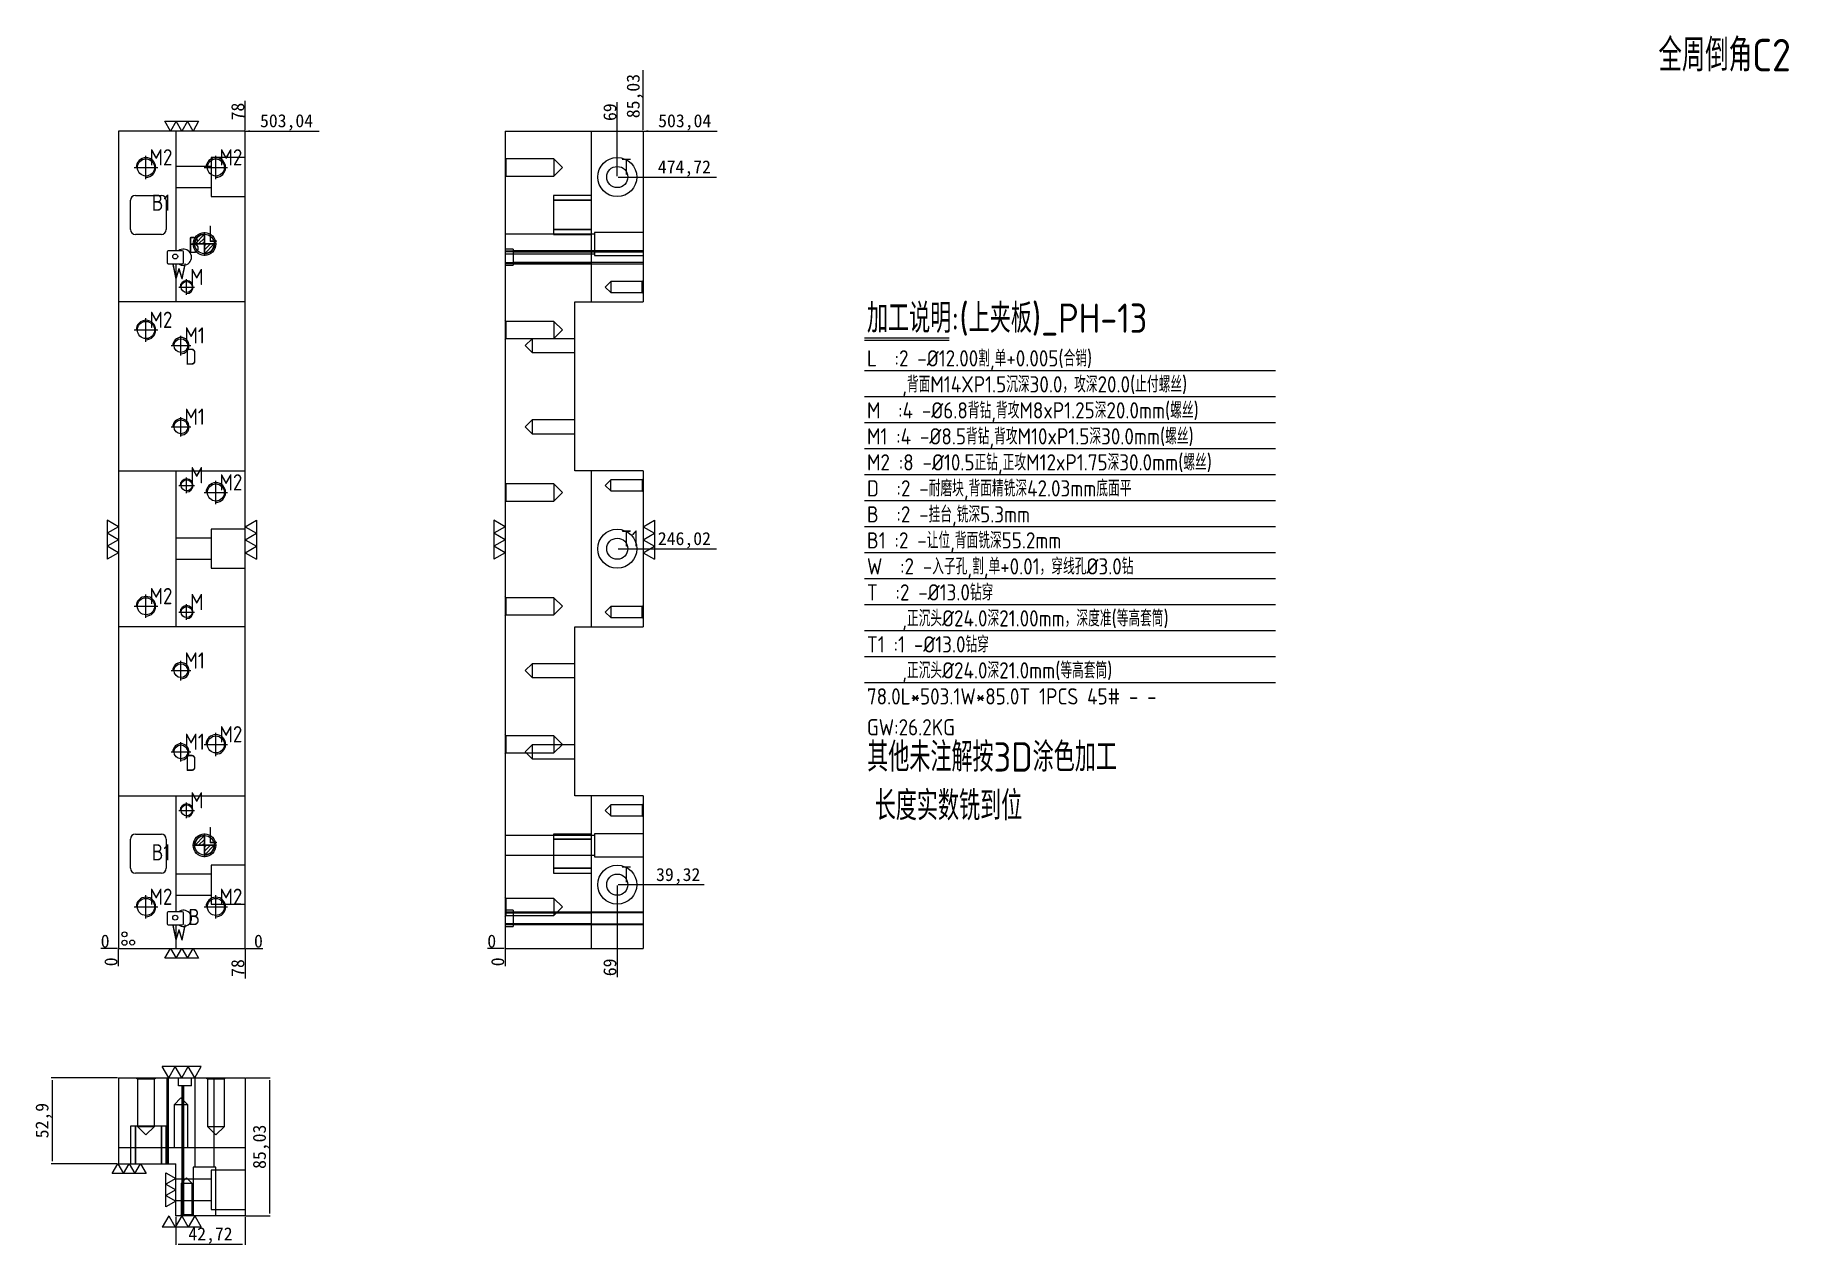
# Model space of a CAD drawing. Header units: millimetres. Extents: x 21245 to 22323, y 65626 to 66370.
import ezdxf

# ---------------------------------------------------------------- set-up
doc = ezdxf.new("R2010")
doc.units = ezdxf.units.MM
doc.linetypes.add('CENTER', pattern=[0])
doc.linetypes.add('DASHED', pattern=[0])
doc.layers.add('dim', color=4, linetype='Continuous')
doc.layers.add('dim_temp', color=161, linetype='Continuous', lineweight=9)
doc.layers.add('PH', color=7, linetype='Continuous', true_color=0xffffff)
doc.layers.add('U1', color=7, linetype='Continuous', true_color=0xffffff)
doc.styles.add('_PUG_ERP', font='txt')
doc.styles.add('gbenor', font='gbenor.shx', dxfattribs={"bigfont": 'gbcbig'})
doc.dimstyles.new('_PUG_ERP', dxfattribs={"dimtxt": 8, "dimasz": 1.5, "dimexe": 0.5, "dimexo": 0.5, "dimgap": 0.5, "dimtad": 1, "dimtxsty": '_PUG_ERP', "dimblk": 'CLOSEDBLANK', "dimcen": 0, "dimclrd": 4, "dimclre": 4, "dimclrt": 3, "dimazin": 3, "dimtfac": 1, "dimtmove": 0, "dimatfit": 3, "dimldrblk": 'CLOSEDBLANK', "dimlwd": 9, "dimlwe": 9})

# ---------------------------------------------------------------- blocks, each defined once
blk = doc.blocks.new('*D1268')
at = {"layer": 'Defpoints', "color": 0}
for p in [(21373.9, 65728.8), (21373.9, 65643.8), (21388.9, 65643.8)]:
    blk.add_point(p, dxfattribs=at)
at = {"layer": 'dim_temp', "color": 4, "lineweight": 9}
for p, q in [((21374.4, 65728.8), (21389.4, 65728.8)), ((21388.9, 65727.3), (21388.9, 65645.3)), ((21374.4, 65643.8), (21389.4, 65643.8))]:
    blk.add_line(p, q, dxfattribs=at)
at = {"layer": 'dim_temp', "color": 3, "lineweight": 18, "insert": (21383.7, 65686.3), "char_height": 8, "attachment_point": 5, "rotation": 90, "style": '_PUG_ERP'}
blk.add_mtext('85,03', dxfattribs=at)
blk = doc.blocks.new('_ClosedBlank')
blk = doc.blocks.new('*D1269')
at = {"layer": 'Defpoints', "color": 0}
for p in [(21602.8, 65847.6), (21623.8, 65847.6), (21533.8, 65808.3)]:
    blk.add_point(p, dxfattribs=at)
at = {"layer": 'dim_temp', "color": 4, "lineweight": 9}
for p, q in [((21603.3, 65847.6), (21617.8, 65847.6)), ((21617.8, 65847.6), (21620.8, 65847.6)), ((21620.8, 65847.6), (21656.3, 65847.6))]:
    blk.add_line(p, q, dxfattribs=at)
at = {"layer": 'dim_temp', "color": 3, "lineweight": 18, "insert": (21640.3, 65852.8), "char_height": 8, "attachment_point": 5, "style": '_PUG_ERP'}
blk.add_mtext('39,32', dxfattribs=at)
blk = doc.blocks.new('*D1270')
at = {"layer": 'Defpoints', "color": 0}
for p in [(21602.8, 66054.3), (21623.8, 66054.3), (21533.8, 65808.3)]:
    blk.add_point(p, dxfattribs=at)
at = {"layer": 'dim_temp', "color": 4, "lineweight": 9}
for p, q in [((21603.3, 66054.3), (21617.8, 66054.3)), ((21617.8, 66054.3), (21620.8, 66054.3)), ((21620.8, 66054.3), (21663.9, 66054.3))]:
    blk.add_line(p, q, dxfattribs=at)
at = {"layer": 'dim_temp', "color": 3, "lineweight": 18, "insert": (21644.1, 66059.5), "char_height": 8, "attachment_point": 5, "style": '_PUG_ERP'}
blk.add_mtext('246,02', dxfattribs=at)
blk = doc.blocks.new('*D1271')
at = {"layer": 'Defpoints', "color": 0}
for p in [(21602.8, 66283), (21623.8, 66283), (21533.8, 65808.3)]:
    blk.add_point(p, dxfattribs=at)
at = {"layer": 'dim_temp', "color": 4, "lineweight": 9}
for p, q in [((21603.3, 66283), (21617.8, 66283)), ((21617.8, 66283), (21620.8, 66283)), ((21620.8, 66283), (21663.9, 66283))]:
    blk.add_line(p, q, dxfattribs=at)
at = {"layer": 'dim_temp', "color": 3, "lineweight": 18, "insert": (21644.1, 66288.2), "char_height": 8, "attachment_point": 5, "style": '_PUG_ERP'}
blk.add_mtext('474,72', dxfattribs=at)
blk = doc.blocks.new('*D1272')
at = {"layer": 'Defpoints', "color": 0}
for p in [(21618.8, 66311.3), (21623.8, 66311.3), (21533.8, 65808.3)]:
    blk.add_point(p, dxfattribs=at)
at = {"layer": 'dim_temp', "color": 4, "lineweight": 9}
for p, q in [((21619.3, 66311.3), (21621.8, 66311.3)), ((21621.8, 66311.3), (21620.8, 66311.3)), ((21620.8, 66311.3), (21664.3, 66311.3))]:
    blk.add_line(p, q, dxfattribs=at)
at = {"layer": 'dim_temp', "color": 3, "lineweight": 18, "insert": (21644.3, 66316.6), "char_height": 8, "attachment_point": 5, "style": '_PUG_ERP'}
blk.add_mtext('503,04', dxfattribs=at)
blk = doc.blocks.new('*D1273')
at = {"layer": 'Defpoints', "color": 0}
for p in [(21528.8, 65808.3), (21533.8, 65808.3), (21533.8, 65808.3)]:
    blk.add_point(p, dxfattribs=at)
at = {"layer": 'dim_temp', "color": 4, "lineweight": 9}
blk.add_line((21533.3, 65808.3), (21523, 65808.3), dxfattribs=at)
at = {"layer": 'dim_temp', "color": 3, "lineweight": 18, "insert": (21525.6, 65812.8), "char_height": 8, "attachment_point": 5, "style": '_PUG_ERP'}
blk.add_mtext('0', dxfattribs=at)
blk = doc.blocks.new('*D1274')
at = {"layer": 'Defpoints', "color": 0}
for p in [(21602.8, 65847.6), (21533.8, 65808.3), (21602.8, 65803.3)]:
    blk.add_point(p, dxfattribs=at)
at = {"layer": 'dim_temp', "color": 4, "lineweight": 9}
blk.add_line((21602.8, 65847.1), (21602.8, 65790.6), dxfattribs=at)
at = {"layer": 'dim_temp', "color": 3, "lineweight": 18, "insert": (21598.3, 65796.7), "char_height": 8, "attachment_point": 5, "rotation": 90, "style": '_PUG_ERP'}
blk.add_mtext('69', dxfattribs=at)
blk = doc.blocks.new('*D1275')
at = {"layer": 'Defpoints', "color": 0}
for p in [(21533.8, 65808.3), (21533.8, 65808.3), (21533.8, 65803.3)]:
    blk.add_point(p, dxfattribs=at)
at = {"layer": 'dim_temp', "color": 4, "lineweight": 9}
blk.add_line((21533.8, 65807.8), (21533.8, 65797.4), dxfattribs=at)
at = {"layer": 'dim_temp', "color": 3, "lineweight": 18, "insert": (21529.3, 65800.1), "char_height": 8, "attachment_point": 5, "rotation": 90, "style": '_PUG_ERP'}
blk.add_mtext('0', dxfattribs=at)
blk = doc.blocks.new('*D1276')
at = {"layer": 'Defpoints', "color": 0}
for p in [(21618.8, 66316.3), (21618.8, 66311.3), (21533.8, 65808.3)]:
    blk.add_point(p, dxfattribs=at)
at = {"layer": 'dim_temp', "color": 4, "lineweight": 9}
blk.add_line((21618.8, 66311.8), (21618.8, 66348.8), dxfattribs=at)
at = {"layer": 'dim_temp', "color": 3, "lineweight": 18, "insert": (21613.6, 66332.8), "char_height": 8, "attachment_point": 5, "rotation": 90, "style": '_PUG_ERP'}
blk.add_mtext('85,03', dxfattribs=at)
blk = doc.blocks.new('*D1277')
at = {"layer": 'Defpoints', "color": 0}
for p in [(21602.8, 66316.3), (21602.8, 66283), (21533.8, 65808.3)]:
    blk.add_point(p, dxfattribs=at)
at = {"layer": 'dim_temp', "color": 4, "lineweight": 9}
blk.add_line((21602.8, 66283.5), (21602.8, 66329), dxfattribs=at)
at = {"layer": 'dim_temp', "color": 3, "lineweight": 18, "insert": (21598.3, 66322.9), "char_height": 8, "attachment_point": 5, "rotation": 90, "style": '_PUG_ERP'}
blk.add_mtext('69', dxfattribs=at)
blk = doc.blocks.new('pg_hx_L0')
at = {"color": 230}
for p, q in [((-0.6, 0), (0.6, 0)), ((-0.5, -0.003), (0, 0.497)), ((-0.3, 0), (0, 0.3)), ((-0.1, 0), (0, 0.1)), ((0, 0.6), (0, -0.6)), ((0.5, 0.003), (0, -0.497)), ((0.1, 0), (0, -0.1)), ((0.3, 0), (0, -0.3))]:
    blk.add_line(p, q, dxfattribs=at)
for start, end in [(90, 180), (270, 0)]:
    blk.add_arc((0, 0), 0.5, start, end, dxfattribs=at)
blk = doc.blocks.new('pg_hx_LLL0')
blk.add_blockref('pg_hx_L0', (0, 0))
blk = doc.blocks.new('*D1278')
at = {"layer": 'Defpoints', "color": 0}
for p in [(21295.9, 65808.3), (21373.9, 65808.3), (21378.9, 65808.3)]:
    blk.add_point(p, dxfattribs=at)
at = {"layer": 'dim_temp', "color": 4, "lineweight": 9}
blk.add_line((21374.4, 65808.3), (21384.8, 65808.3), dxfattribs=at)
at = {"layer": 'dim_temp', "color": 3, "lineweight": 18, "insert": (21382.1, 65812.8), "char_height": 8, "attachment_point": 5, "style": '_PUG_ERP'}
blk.add_mtext('0', dxfattribs=at)
blk = doc.blocks.new('*D1279')
at = {"layer": 'Defpoints', "color": 0}
for p in [(21373.9, 66311.3), (21378.9, 66311.3), (21295.9, 65808.3)]:
    blk.add_point(p, dxfattribs=at)
at = {"layer": 'dim_temp', "color": 4, "lineweight": 9}
for p, q in [((21374.4, 66311.3), (21376.9, 66311.3)), ((21376.9, 66311.3), (21375.9, 66311.3)), ((21375.9, 66311.3), (21419.4, 66311.3))]:
    blk.add_line(p, q, dxfattribs=at)
at = {"layer": 'dim_temp', "color": 3, "lineweight": 18, "insert": (21399.4, 66316.6), "char_height": 8, "attachment_point": 5, "style": '_PUG_ERP'}
blk.add_mtext('503,04', dxfattribs=at)
blk = doc.blocks.new('*D1280')
at = {"layer": 'Defpoints', "color": 0}
for p in [(21290.9, 65808.3), (21295.9, 65808.3), (21295.9, 65808.3)]:
    blk.add_point(p, dxfattribs=at)
at = {"layer": 'dim_temp', "color": 4, "lineweight": 9}
blk.add_line((21295.4, 65808.3), (21285.1, 65808.3), dxfattribs=at)
at = {"layer": 'dim_temp', "color": 3, "lineweight": 18, "insert": (21287.8, 65812.8), "char_height": 8, "attachment_point": 5, "style": '_PUG_ERP'}
blk.add_mtext('0', dxfattribs=at)
blk = doc.blocks.new('*D1281')
at = {"layer": 'Defpoints', "color": 0}
for p in [(21295.9, 65808.3), (21373.9, 65808.3), (21373.9, 65803.3)]:
    blk.add_point(p, dxfattribs=at)
at = {"layer": 'dim_temp', "color": 4, "lineweight": 9}
blk.add_line((21373.9, 65807.8), (21373.9, 65789.8), dxfattribs=at)
at = {"layer": 'dim_temp', "color": 3, "lineweight": 18, "insert": (21369.4, 65796.3), "char_height": 8, "attachment_point": 5, "rotation": 90, "style": '_PUG_ERP'}
blk.add_mtext('78', dxfattribs=at)
blk = doc.blocks.new('*D1282')
at = {"layer": 'Defpoints', "color": 0}
for p in [(21295.9, 65808.3), (21295.9, 65808.3), (21295.9, 65803.3)]:
    blk.add_point(p, dxfattribs=at)
at = {"layer": 'dim_temp', "color": 4, "lineweight": 9}
blk.add_line((21295.9, 65807.8), (21295.9, 65797.4), dxfattribs=at)
at = {"layer": 'dim_temp', "color": 3, "lineweight": 18, "insert": (21291.4, 65800.1), "char_height": 8, "attachment_point": 5, "rotation": 90, "style": '_PUG_ERP'}
blk.add_mtext('0', dxfattribs=at)
blk = doc.blocks.new('*D1283')
at = {"layer": 'Defpoints', "color": 0}
for p in [(21373.9, 66316.3), (21373.9, 66311.3), (21295.9, 65808.3)]:
    blk.add_point(p, dxfattribs=at)
at = {"layer": 'dim_temp', "color": 4, "lineweight": 9}
blk.add_line((21373.9, 66311.8), (21373.9, 66329.8), dxfattribs=at)
at = {"layer": 'dim_temp', "color": 3, "lineweight": 18, "insert": (21369.4, 66323.3), "char_height": 8, "attachment_point": 5, "rotation": 90, "style": '_PUG_ERP'}
blk.add_mtext('78', dxfattribs=at)
blk = doc.blocks.new('*D1284')
at = {"layer": 'Defpoints', "color": 0}
for p in [(21295.9, 65728.8), (21255.2, 65675.9), (21295.9, 65675.9)]:
    blk.add_point(p, dxfattribs=at)
at = {"layer": 'dim_temp', "color": 4, "lineweight": 9}
for p, q in [((21295.4, 65728.8), (21254.7, 65728.8)), ((21255.2, 65727.3), (21255.2, 65677.4)), ((21295.4, 65675.9), (21254.7, 65675.9))]:
    blk.add_line(p, q, dxfattribs=at)
at = {"layer": 'dim_temp', "color": 3, "lineweight": 18, "insert": (21250, 65702.4), "char_height": 8, "attachment_point": 5, "rotation": 90, "style": '_PUG_ERP'}
blk.add_mtext('52,9', dxfattribs=at)
blk = doc.blocks.new('*D1285')
at = {"layer": 'Defpoints', "color": 0}
for p in [(21331.2, 65643.8), (21373.9, 65643.8), (21373.9, 65626.4)]:
    blk.add_point(p, dxfattribs=at)
at = {"layer": 'dim_temp', "color": 4, "lineweight": 9}
for p, q in [((21331.2, 65643.3), (21331.2, 65625.9)), ((21373.9, 65643.3), (21373.9, 65625.9)), ((21332.7, 65626.4), (21372.4, 65626.4))]:
    blk.add_line(p, q, dxfattribs=at)
at = {"layer": 'dim_temp', "color": 3, "lineweight": 18, "insert": (21352.6, 65631.7), "char_height": 8, "attachment_point": 5, "style": '_PUG_ERP'}
blk.add_mtext('42,72', dxfattribs=at)

msp = doc.modelspace()

# ---------------------------------------------------------------- linework, layer by layer
at = {"layer": 'dim', "color": 8, "linetype": 'Continuous', "lineweight": 18}
for p, q in [((21754.887, 66184.04), (21807.051, 66184.04)), ((21754.887, 66182.54), (21807.051, 66182.54)), ((21754.887, 66164.04), (22007.607, 66164.04)), ((21754.887, 66148.04), (22007.607, 66148.04)), ((21754.887, 66132.04), (22007.607, 66132.04)), ((21754.887, 66116.04), (22007.607, 66116.04)), ((21754.887, 66100.04), (22007.607, 66100.04)), ((21754.887, 66084.04), (22007.607, 66084.04)), ((21754.887, 66068.04), (22007.607, 66068.04)), ((21754.887, 66052.04), (22007.607, 66052.04)), ((21754.887, 66036.04), (22007.607, 66036.04)), ((21754.887, 66020.04), (22007.607, 66020.04)), ((21754.887, 66004.04), (22007.607, 66004.04)), ((21754.887, 65988.04), (22007.607, 65988.04)), ((21754.887, 65972.04), (22007.607, 65972.04))]:
    msp.add_line(p, q, dxfattribs=at)
at = {"layer": 'dim', "color": 20, "linetype": 'Continuous', "lineweight": 18}
for p, q in [((21295.932, 66067.781), (21289.004, 66071.781)), ((21289.004, 66071.781), (21289.004, 66047.781)), ((21295.932, 66067.781), (21289.004, 66063.781)), ((21295.932, 66059.781), (21289.004, 66063.781)), ((21373.932, 66067.781), (21380.86, 66071.781)), ((21373.932, 66067.781), (21380.86, 66063.781)), ((21373.932, 66059.781), (21380.86, 66063.781)), ((21380.86, 66071.781), (21380.86, 66047.781)), ((21533.799, 66067.781), (21526.871, 66071.781)), ((21526.871, 66071.781), (21526.871, 66047.781)), ((21533.799, 66067.781), (21526.871, 66063.781)), ((21533.799, 66059.781), (21526.871, 66063.781)), ((21618.829, 66067.781), (21625.757, 66071.781)), ((21618.829, 66067.781), (21625.757, 66063.781)), ((21618.829, 66059.781), (21625.757, 66063.781)), ((21625.757, 66071.781), (21625.757, 66047.781)), ((21295.932, 66059.781), (21289.004, 66055.781)), ((21295.932, 66051.781), (21289.004, 66055.781)), ((21373.932, 66059.781), (21380.86, 66055.781)), ((21373.932, 66051.781), (21380.86, 66055.781)), ((21533.799, 66059.781), (21526.871, 66055.781)), ((21533.799, 66051.781), (21526.871, 66055.781)), ((21618.829, 66059.781), (21625.757, 66055.781)), ((21618.829, 66051.781), (21625.757, 66055.781)), ((21295.932, 66051.781), (21289.004, 66047.781)), ((21373.932, 66051.781), (21380.86, 66047.781)), ((21533.799, 66051.781), (21526.871, 66047.781)), ((21618.829, 66051.781), (21625.757, 66047.781)), ((21326.932, 65728.815), (21322.932, 65735.743)), ((21346.932, 65735.743), (21322.932, 65735.743)), ((21326.932, 65728.815), (21330.932, 65735.743)), ((21334.932, 65728.815), (21330.932, 65735.743)), ((21334.932, 65728.815), (21338.932, 65735.743)), ((21342.932, 65728.815), (21338.932, 65735.743)), ((21342.932, 65728.815), (21346.932, 65735.743)), ((21326.932, 65643.785), (21322.932, 65636.857)), ((21326.932, 65643.785), (21330.932, 65636.857)), ((21334.932, 65643.785), (21330.932, 65636.857)), ((21334.932, 65643.785), (21338.932, 65636.857)), ((21342.932, 65643.785), (21338.932, 65636.857)), ((21342.932, 65643.785), (21346.932, 65636.857)), ((21346.932, 65636.857), (21322.932, 65636.857))]:
    msp.add_line(p, q, dxfattribs=at)
at = {"layer": 'dim', "lineweight": 18}
for points in [[(21345.325, 66317.3), (21341.861, 66311.3), (21338.396, 66317.3), (21334.932, 66311.3), (21331.468, 66317.3), (21328.004, 66311.3), (21324.54, 66317.3), (21345.325, 66317.3)], [(21324.54, 65802.261), (21328.004, 65808.261), (21331.468, 65802.261), (21334.932, 65808.261), (21338.396, 65802.261), (21341.861, 65808.261), (21345.325, 65802.261), (21324.54, 65802.261)], [(21292.208, 65669.915), (21295.672, 65675.915), (21299.137, 65669.915), (21302.601, 65675.915), (21306.065, 65669.915), (21309.529, 65675.915), (21312.993, 65669.915), (21292.208, 65669.915)], [(21325.212, 65670.242), (21331.212, 65666.778), (21325.212, 65663.314), (21331.212, 65659.85), (21325.212, 65656.386), (21331.212, 65652.921), (21325.212, 65649.457), (21325.212, 65670.242)]]:
    msp.add_lwpolyline(points, close=True, dxfattribs=at)
for centre in [(21299.701, 65817.026), (21299.701, 65811.856), (21304.443, 65811.964)]:
    msp.add_circle(centre, 1.523, dxfattribs=at)
at = {"layer": 'PH', "color": 135, "linetype": 'DASHED', "lineweight": 13, "ltscale": 0.491932}
for p, q in [((21331.212, 66311.3), (21331.212, 66237.681)), ((21586.699, 66311.3), (21586.699, 66237.681)), ((21586.699, 66271.681), (21563.599, 66271.681)), ((21588.829, 66247.8), (21533.799, 66247.8)), ((21563.599, 66247.681), (21586.699, 66247.681)), ((21618.829, 66248.8), (21588.829, 66248.8)), ((21588.829, 66248.8), (21588.829, 66241.8)), ((21538.799, 66238.681), (21533.799, 66238.681)), ((21586.699, 66237.681), (21586.699, 66236.981)), ((21586.699, 66236.981), (21586.699, 66230.381)), ((21588.829, 66241.8), (21588.829, 66234.8)), ((21331.212, 66229.681), (21331.212, 66206.281)), ((21533.799, 66235.8), (21588.829, 66235.8)), ((21538.799, 66229.681), (21533.799, 66229.681)), ((21533.799, 66228.681), (21538.799, 66228.681)), ((21538.799, 66229.681), (21618.829, 66229.681)), ((21586.699, 66230.381), (21586.699, 66229.681)), ((21586.699, 66229.681), (21586.699, 66206.281)), ((21588.829, 66234.8), (21618.829, 66234.8)), ((21331.212, 66102.281), (21331.212, 66006.281)), ((21586.699, 66102.281), (21586.699, 66006.281)), ((21331.212, 65902.281), (21331.212, 65830.881)), ((21586.699, 65902.281), (21586.699, 65830.881)), ((21588.829, 65877.8), (21533.799, 65877.8)), ((21586.699, 65878.681), (21563.599, 65878.681)), ((21618.829, 65878.8), (21588.829, 65878.8)), ((21588.829, 65878.8), (21588.829, 65871.8)), ((21588.829, 65871.8), (21588.829, 65864.8)), ((21533.799, 65865.8), (21588.829, 65865.8)), ((21588.829, 65864.8), (21618.829, 65864.8)), ((21563.599, 65854.681), (21586.699, 65854.681)), ((21538.799, 65831.881), (21533.799, 65831.881)), ((21586.699, 65830.881), (21586.699, 65830.181)), ((21586.699, 65830.181), (21586.699, 65823.581)), ((21331.212, 65822.881), (21331.212, 65808.261)), ((21538.799, 65822.881), (21533.799, 65822.881)), ((21533.799, 65821.881), (21538.799, 65821.881)), ((21618.829, 65822.881), (21538.799, 65822.881)), ((21586.699, 65823.581), (21586.699, 65822.881)), ((21586.699, 65822.881), (21586.699, 65808.261)), ((21325.932, 65675.915), (21325.932, 65728.815)), ((21332.932, 65723.815), (21332.932, 65728.815)), ((21335.932, 65723.815), (21335.932, 65643.785)), ((21340.932, 65723.815), (21340.932, 65728.815)), ((21342.932, 65728.815), (21342.932, 65673.785)), ((21354.932, 65673.785), (21354.932, 65728.815)), ((21303.421, 65699.015), (21303.421, 65675.915)), ((21325.421, 65675.915), (21325.421, 65699.015)), ((21341.932, 65673.785), (21341.932, 65643.785)), ((21355.932, 65673.785), (21341.932, 65673.785)), ((21355.932, 65643.785), (21355.932, 65673.785))]:
    msp.add_line(p, q, dxfattribs=at)
at = {"layer": 'PH', "color": 135, "linetype": 'Continuous', "lineweight": 18}
for p, q in [((21533.799, 66311.3), (21533.799, 65808.261)), ((21533.799, 66311.3), (21618.829, 66311.3)), ((21618.829, 66311.3), (21618.829, 66206.281)), ((21576.799, 66206.281), (21618.829, 66206.281)), ((21618.829, 66102.281), (21576.799, 66102.281)), ((21618.829, 66102.281), (21618.829, 66006.281)), ((21576.799, 66006.281), (21618.829, 66006.281)), ((21618.829, 65902.281), (21576.799, 65902.281)), ((21618.829, 65902.281), (21618.829, 65808.261)), ((21533.799, 65808.261), (21618.829, 65808.261)), ((21295.932, 65728.815), (21295.932, 65675.915)), ((21295.932, 65728.815), (21373.932, 65728.815)), ((21373.932, 65728.815), (21373.932, 65643.785)), ((21295.932, 65675.915), (21331.212, 65675.915)), ((21331.212, 65643.785), (21331.212, 65675.915)), ((21373.932, 65643.785), (21331.212, 65643.785))]:
    msp.add_line(p, q, dxfattribs=at)
at = {"layer": 'PH', "color": 1, "linetype": 'CENTER', "lineweight": 18, "ltscale": 0.491932}
for p, q in [((21312.932, 66281.681), (21312.932, 66296.081)), ((21355.932, 66281.681), (21355.932, 66296.081)), ((21305.732, 66288.881), (21320.132, 66288.881)), ((21348.732, 66288.881), (21363.132, 66288.881)), ((21333.132, 66215.281), (21342.732, 66215.281)), ((21337.932, 66210.481), (21337.932, 66220.081)), ((21312.932, 66181.681), (21312.932, 66196.081)), ((21305.732, 66188.881), (21320.132, 66188.881)), ((21334.432, 66173.281), (21334.432, 66185.281)), ((21328.432, 66179.281), (21340.432, 66179.281)), ((21328.432, 66129.281), (21340.432, 66129.281)), ((21334.432, 66123.281), (21334.432, 66135.281)), ((21337.932, 66088.481), (21337.932, 66098.081)), ((21355.932, 66081.681), (21355.932, 66096.081)), ((21333.132, 66093.281), (21342.732, 66093.281)), ((21348.732, 66088.881), (21363.132, 66088.881)), ((21312.932, 66011.681), (21312.932, 66026.081)), ((21305.732, 66018.881), (21320.132, 66018.881)), ((21333.132, 66015.281), (21342.732, 66015.281)), ((21337.932, 66010.481), (21337.932, 66020.081)), ((21328.432, 65979.281), (21340.432, 65979.281)), ((21334.432, 65973.281), (21334.432, 65985.281)), ((21334.432, 65923.281), (21334.432, 65935.281)), ((21355.932, 65926.681), (21355.932, 65941.081)), ((21328.432, 65929.281), (21340.432, 65929.281)), ((21348.732, 65933.881), (21363.132, 65933.881)), ((21333.132, 65893.281), (21342.732, 65893.281)), ((21337.932, 65888.481), (21337.932, 65898.081)), ((21312.932, 65826.681), (21312.932, 65841.081)), ((21355.932, 65826.681), (21355.932, 65841.081)), ((21305.732, 65833.881), (21320.132, 65833.881)), ((21348.732, 65833.881), (21363.132, 65833.881))]:
    msp.add_line(p, q, dxfattribs=at)
at = {"layer": 'PH', "color": 31, "linetype": 'DASHED', "lineweight": 13, "ltscale": 0.491932}
for p, q in [((21373.932, 66294.982), (21352.932, 66294.982)), ((21352.932, 66294.982), (21352.932, 66270.979)), ((21352.932, 66289.482), (21331.212, 66289.482)), ((21303.421, 66250.681), (21303.421, 66268.681)), ((21306.421, 66271.681), (21322.421, 66271.681)), ((21325.421, 66268.681), (21325.421, 66250.681)), ((21331.212, 66276.48), (21352.932, 66276.48)), ((21352.932, 66270.979), (21373.932, 66270.979)), ((21563.599, 66271.681), (21563.599, 66268.681)), ((21563.599, 66268.681), (21563.599, 66250.681)), ((21322.421, 66247.681), (21306.421, 66247.681)), ((21563.599, 66250.681), (21563.599, 66247.681)), ((21538.799, 66238.681), (21538.799, 66228.681)), ((21373.932, 66066.282), (21352.932, 66066.282)), ((21352.932, 66066.282), (21352.932, 66042.279)), ((21352.932, 66060.782), (21331.212, 66060.782)), ((21331.212, 66047.78), (21352.932, 66047.78)), ((21352.932, 66042.279), (21373.932, 66042.279)), ((21303.421, 65857.681), (21303.421, 65875.681)), ((21306.421, 65878.681), (21322.421, 65878.681)), ((21325.421, 65875.681), (21325.421, 65857.681)), ((21563.599, 65878.681), (21563.599, 65875.681)), ((21563.599, 65875.681), (21563.599, 65857.681)), ((21373.932, 65859.582), (21352.932, 65859.582)), ((21352.932, 65859.582), (21352.932, 65835.579)), ((21322.421, 65854.681), (21306.421, 65854.681)), ((21352.932, 65854.082), (21331.212, 65854.082)), ((21563.599, 65857.681), (21563.599, 65854.681)), ((21331.212, 65841.08), (21352.932, 65841.08)), ((21352.932, 65835.579), (21373.932, 65835.579)), ((21538.799, 65831.881), (21538.799, 65821.881)), ((21340.932, 65723.815), (21332.932, 65723.815)), ((21306.421, 65699.015), (21303.421, 65699.015)), ((21322.421, 65699.015), (21306.421, 65699.015)), ((21325.421, 65699.015), (21322.421, 65699.015)), ((21352.932, 65666.316), (21331.212, 65666.316)), ((21373.932, 65671.816), (21352.932, 65671.816)), ((21352.932, 65671.816), (21352.932, 65647.813)), ((21331.212, 65653.314), (21352.932, 65653.314)), ((21352.932, 65647.813), (21373.932, 65647.813))]:
    msp.add_line(p, q, dxfattribs=at)
at = {"layer": 'PH', "color": 5, "linetype": 'DASHED', "lineweight": 13, "ltscale": 0.491932}
for p, q in [((21534.546, 66294.134), (21533.799, 66294.881)), ((21563.799, 66294.134), (21534.546, 66294.134)), ((21534.546, 66283.628), (21534.546, 66294.134)), ((21569.052, 66288.881), (21563.799, 66294.134)), ((21563.799, 66294.134), (21563.799, 66283.628)), ((21533.799, 66282.881), (21534.546, 66283.628)), ((21534.546, 66283.628), (21563.799, 66283.628)), ((21563.799, 66283.628), (21569.052, 66288.881)), ((21598.829, 66218.684), (21595.426, 66215.281)), ((21595.426, 66215.281), (21598.829, 66211.878)), ((21618.232, 66218.684), (21598.829, 66218.684)), ((21598.829, 66218.684), (21598.829, 66215.281)), ((21598.829, 66215.281), (21598.829, 66211.878)), ((21618.829, 66219.281), (21618.232, 66218.684)), ((21618.232, 66215.281), (21618.232, 66218.684)), ((21618.232, 66211.878), (21618.232, 66215.281)), ((21598.829, 66211.878), (21618.232, 66211.878)), ((21618.232, 66211.878), (21618.829, 66211.281)), ((21534.546, 66194.134), (21533.799, 66194.881)), ((21563.799, 66194.134), (21534.546, 66194.134)), ((21534.546, 66183.628), (21534.546, 66194.134)), ((21569.052, 66188.881), (21563.799, 66194.134)), ((21563.799, 66194.134), (21563.799, 66183.628)), ((21533.799, 66182.881), (21534.546, 66183.628)), ((21534.546, 66183.628), (21563.799, 66183.628)), ((21550.472, 66183.534), (21546.219, 66179.281)), ((21576.799, 66183.534), (21550.472, 66183.534)), ((21550.472, 66183.534), (21550.472, 66179.281)), ((21563.799, 66183.628), (21569.052, 66188.881)), ((21546.219, 66179.281), (21550.472, 66175.028)), ((21550.472, 66179.281), (21550.472, 66175.028)), ((21550.472, 66175.028), (21576.799, 66175.028)), ((21550.472, 66133.534), (21546.219, 66129.281)), ((21546.219, 66129.281), (21550.472, 66125.028)), ((21576.799, 66133.534), (21550.472, 66133.534)), ((21550.472, 66133.534), (21550.472, 66129.281)), ((21550.472, 66129.281), (21550.472, 66125.028)), ((21550.472, 66125.028), (21576.799, 66125.028)), ((21598.829, 66096.684), (21595.426, 66093.281)), ((21618.232, 66096.684), (21598.829, 66096.684)), ((21598.829, 66093.281), (21598.829, 66096.684)), ((21618.829, 66097.281), (21618.232, 66096.684)), ((21618.232, 66096.684), (21618.232, 66093.281)), ((21534.546, 66094.134), (21533.799, 66094.881)), ((21563.799, 66094.134), (21534.546, 66094.134)), ((21534.546, 66083.628), (21534.546, 66094.134)), ((21569.052, 66088.881), (21563.799, 66094.134)), ((21563.799, 66094.134), (21563.799, 66083.628)), ((21563.799, 66083.628), (21569.052, 66088.881)), ((21595.426, 66093.281), (21598.829, 66089.878)), ((21598.829, 66089.878), (21598.829, 66093.281)), ((21598.829, 66089.878), (21618.232, 66089.878)), ((21618.232, 66093.281), (21618.232, 66089.878)), ((21618.232, 66089.878), (21618.829, 66089.281)), ((21533.799, 66082.881), (21534.546, 66083.628)), ((21534.546, 66083.628), (21563.799, 66083.628)), ((21534.546, 66024.134), (21533.799, 66024.881)), ((21563.799, 66024.134), (21534.546, 66024.134)), ((21534.546, 66013.628), (21534.546, 66024.134)), ((21569.052, 66018.881), (21563.799, 66024.134)), ((21563.799, 66024.134), (21563.799, 66013.628)), ((21533.799, 66012.881), (21534.546, 66013.628)), ((21534.546, 66013.628), (21563.799, 66013.628)), ((21563.799, 66013.628), (21569.052, 66018.881)), ((21598.829, 66018.684), (21595.426, 66015.281)), ((21595.426, 66015.281), (21598.829, 66011.878)), ((21618.232, 66018.684), (21598.829, 66018.684)), ((21598.829, 66018.684), (21598.829, 66015.281)), ((21598.829, 66015.281), (21598.829, 66011.878)), ((21598.829, 66011.878), (21618.232, 66011.878)), ((21618.829, 66019.281), (21618.232, 66018.684)), ((21618.232, 66015.281), (21618.232, 66018.684)), ((21618.232, 66011.878), (21618.232, 66015.281)), ((21618.232, 66011.878), (21618.829, 66011.281)), ((21550.472, 65983.534), (21546.219, 65979.281)), ((21546.219, 65979.281), (21550.472, 65975.028)), ((21576.799, 65983.534), (21550.472, 65983.534)), ((21550.472, 65983.534), (21550.472, 65979.281)), ((21550.472, 65979.281), (21550.472, 65975.028)), ((21550.472, 65975.028), (21576.799, 65975.028)), ((21534.546, 65939.134), (21533.799, 65939.881)), ((21563.799, 65939.134), (21534.546, 65939.134)), ((21534.546, 65928.628), (21534.546, 65939.134)), ((21569.052, 65933.881), (21563.799, 65939.134)), ((21563.799, 65939.134), (21563.799, 65928.628)), ((21533.799, 65927.881), (21534.546, 65928.628)), ((21534.546, 65928.628), (21563.799, 65928.628)), ((21550.472, 65933.534), (21546.219, 65929.281)), ((21546.219, 65929.281), (21550.472, 65925.028)), ((21576.799, 65933.534), (21550.472, 65933.534)), ((21550.472, 65933.534), (21550.472, 65929.281)), ((21550.472, 65929.281), (21550.472, 65925.028)), ((21550.472, 65925.028), (21576.799, 65925.028)), ((21563.799, 65928.628), (21569.052, 65933.881)), ((21598.829, 65896.684), (21595.426, 65893.281)), ((21595.426, 65893.281), (21598.829, 65889.878)), ((21618.232, 65896.684), (21598.829, 65896.684)), ((21598.829, 65893.281), (21598.829, 65896.684)), ((21598.829, 65889.878), (21598.829, 65893.281)), ((21618.829, 65897.281), (21618.232, 65896.684)), ((21618.232, 65896.684), (21618.232, 65893.281)), ((21618.232, 65893.281), (21618.232, 65889.878)), ((21598.829, 65889.878), (21618.232, 65889.878)), ((21618.232, 65889.878), (21618.829, 65889.281)), ((21534.546, 65839.134), (21533.799, 65839.881)), ((21563.799, 65839.134), (21534.546, 65839.134)), ((21534.546, 65828.628), (21534.546, 65839.134)), ((21569.052, 65833.881), (21563.799, 65839.134)), ((21563.799, 65839.134), (21563.799, 65828.628)), ((21533.799, 65827.881), (21534.546, 65828.628)), ((21534.546, 65828.628), (21563.799, 65828.628)), ((21563.799, 65828.628), (21569.052, 65833.881)), ((21306.932, 65728.815), (21307.679, 65728.068)), ((21307.679, 65728.068), (21307.679, 65698.815)), ((21307.679, 65728.068), (21318.185, 65728.068)), ((21318.185, 65728.068), (21318.932, 65728.815)), ((21318.185, 65698.815), (21318.185, 65728.068)), ((21349.932, 65728.815), (21350.679, 65728.068)), ((21350.679, 65728.068), (21350.679, 65698.815)), ((21350.679, 65728.068), (21361.185, 65728.068)), ((21361.185, 65728.068), (21361.932, 65728.815)), ((21361.185, 65698.815), (21361.185, 65728.068)), ((21334.432, 65716.395), (21330.179, 65712.142)), ((21330.179, 65712.142), (21330.179, 65685.815)), ((21338.685, 65712.142), (21330.179, 65712.142)), ((21338.685, 65712.142), (21334.432, 65716.395)), ((21338.685, 65685.815), (21338.685, 65712.142)), ((21307.679, 65698.815), (21312.932, 65693.562)), ((21307.679, 65698.815), (21318.185, 65698.815)), ((21312.932, 65693.562), (21318.185, 65698.815)), ((21350.679, 65698.815), (21355.932, 65693.562)), ((21350.679, 65698.815), (21361.185, 65698.815)), ((21355.932, 65693.562), (21361.185, 65698.815)), ((21337.932, 65667.188), (21334.529, 65663.785)), ((21341.335, 65663.785), (21337.932, 65667.188)), ((21334.529, 65663.785), (21334.529, 65644.382)), ((21341.335, 65663.785), (21334.529, 65663.785)), ((21341.335, 65644.382), (21341.335, 65663.785)), ((21334.529, 65644.382), (21333.932, 65643.785)), ((21341.335, 65644.382), (21334.529, 65644.382)), ((21341.932, 65643.785), (21341.335, 65644.382))]:
    msp.add_line(p, q, dxfattribs=at)
at = {"layer": 'PH', "color": 155, "linetype": 'DASHED', "lineweight": 13, "ltscale": 0.491932}
for p, q in [((21586.699, 66268.681), (21563.599, 66268.681)), ((21563.599, 66268.681), (21586.699, 66268.681)), ((21563.599, 66250.681), (21586.699, 66250.681)), ((21586.699, 66250.681), (21563.599, 66250.681)), ((21586.699, 66236.981), (21533.799, 66236.981)), ((21538.799, 66236.981), (21618.829, 66236.981)), ((21533.799, 66230.381), (21586.699, 66230.381)), ((21618.829, 66230.381), (21538.799, 66230.381)), ((21586.699, 65875.681), (21563.599, 65875.681)), ((21563.599, 65875.681), (21586.699, 65875.681)), ((21563.599, 65857.681), (21586.699, 65857.681)), ((21586.699, 65857.681), (21563.599, 65857.681)), ((21533.799, 65830.181), (21586.699, 65830.181)), ((21618.829, 65830.181), (21538.799, 65830.181)), ((21586.699, 65823.581), (21533.799, 65823.581)), ((21538.799, 65823.581), (21618.829, 65823.581)), ((21326.632, 65728.815), (21326.632, 65675.915)), ((21326.632, 65675.915), (21326.632, 65728.815)), ((21326.632, 65675.915), (21326.632, 65728.815)), ((21326.632, 65728.815), (21326.632, 65675.915)), ((21335.232, 65643.785), (21335.232, 65723.815)), ((21335.232, 65723.815), (21335.232, 65643.785)), ((21335.232, 65723.815), (21335.232, 65643.785)), ((21335.232, 65643.785), (21335.232, 65723.815)), ((21306.421, 65699.015), (21306.421, 65675.915)), ((21306.421, 65675.915), (21306.421, 65699.015)), ((21306.421, 65699.015), (21306.421, 65675.915)), ((21306.421, 65675.915), (21306.421, 65699.015)), ((21322.421, 65675.915), (21322.421, 65699.015)), ((21322.421, 65699.015), (21322.421, 65675.915)), ((21322.421, 65675.915), (21322.421, 65699.015)), ((21322.421, 65699.015), (21322.421, 65675.915))]:
    msp.add_line(p, q, dxfattribs=at)
at = {"layer": 'PH', "color": 1, "linetype": 'DASHED', "lineweight": 13, "ltscale": 0.491932}
for p, q in [((21533.799, 66237.681), (21538.799, 66237.681)), ((21618.829, 66237.681), (21538.799, 66237.681)), ((21533.799, 65830.881), (21538.799, 65830.881)), ((21538.799, 65830.881), (21618.829, 65830.881))]:
    msp.add_line(p, q, dxfattribs=at)
at = {"layer": 'PH', "color": 2, "linetype": 'DASHED', "lineweight": 13, "ltscale": 0.491932}
for p, q in [((21373.932, 66206.281), (21295.932, 66206.281)), ((21295.932, 66102.281), (21373.932, 66102.281)), ((21373.932, 66006.281), (21295.932, 66006.281)), ((21295.932, 65902.281), (21373.932, 65902.281)), ((21295.932, 65685.815), (21373.932, 65685.815))]:
    msp.add_line(p, q, dxfattribs=at)
at = {"layer": 'PH', "color": 2, "linetype": 'Continuous', "lineweight": 18}
for p, q in [((21576.799, 66102.281), (21576.799, 66206.281)), ((21576.799, 65902.281), (21576.799, 66006.281))]:
    msp.add_line(p, q, dxfattribs=at)
at = {"layer": 'PH', "color": 135, "lineweight": 18}
msp.add_lwpolyline([(21295.932, 65808.261), (21373.932, 65808.261), (21373.932, 66311.3), (21295.932, 66311.3)], close=True, dxfattribs=at)
at = {"layer": 'PH', "color": 1, "lineweight": 18}
for points in [[(21335.932, 66236.981, 0.41421356), (21335.232, 66237.681), (21332.932, 66237.681), (21326.632, 66237.681, 0.41421356), (21325.932, 66236.981), (21325.932, 66230.381, 0.41421356), (21326.632, 66229.681), (21332.932, 66229.681), (21335.232, 66229.681, 0.41421356), (21335.932, 66230.381)], [(21335.232, 65830.881), (21332.932, 65830.881), (21326.632, 65830.881, 0.41421356), (21325.932, 65830.181), (21325.932, 65823.581, 0.41421356), (21326.632, 65822.881), (21332.932, 65822.881), (21335.232, 65822.881, 0.41421356), (21335.932, 65823.581), (21335.932, 65830.181, 0.41421356)]]:
    msp.add_lwpolyline(points, format="xyb", close=True, dxfattribs=at)
at = {"layer": 'PH', "color": 42, "linetype": 'Continuous', "lineweight": 18}
for centre, radius in [((21312.932, 66288.881), 5.253), ((21355.932, 66288.881), 5.253), ((21602.799, 66282.981), 12.002), ((21330.932, 66234.061), 1.5), ((21312.932, 66188.881), 5.253), ((21355.932, 66088.881), 5.253), ((21602.799, 66054.281), 12.002), ((21602.799, 66054.281), 6.501), ((21312.932, 66018.881), 5.253), ((21355.932, 65933.881), 5.253), ((21602.799, 65847.581), 12.002), ((21312.932, 65833.881), 5.253), ((21355.932, 65833.881), 5.253), ((21330.932, 65827.261), 1.5)]:
    msp.add_circle(centre, radius, dxfattribs=at)
at = {"layer": 'PH', "color": 2, "linetype": 'Continuous', "lineweight": 18}
for centre in [(21602.799, 66282.981), (21602.799, 65847.581)]:
    msp.add_circle(centre, 6.501, dxfattribs=at)
at = {"layer": 'PH', "color": 30, "linetype": 'DASHED', "lineweight": 13, "ltscale": 0.491932}
for centre, radius in [((21348.932, 66241.8), 7), ((21337.932, 66215.281), 3.403), ((21334.432, 66179.281), 4.253), ((21334.432, 66129.281), 4.253), ((21337.932, 66093.281), 3.403), ((21337.932, 66015.281), 3.403), ((21334.432, 65979.281), 4.253), ((21334.432, 65929.281), 4.253), ((21337.932, 65893.281), 3.403), ((21348.932, 65871.8), 7)]:
    msp.add_circle(centre, radius, dxfattribs=at)
at = {"layer": 'PH', "color": 1, "linetype": 'Continuous', "lineweight": 18}
for centre in [(21348.932, 66241.8), (21348.932, 65871.8)]:
    msp.add_circle(centre, 6, dxfattribs=at)
at = {"layer": 'PH', "color": 42, "linetype": 'Continuous', "lineweight": 18}
for centre in [(21312.932, 66288.881), (21355.932, 66288.881), (21312.932, 66188.881), (21355.932, 66088.881), (21312.932, 66018.881), (21355.932, 65933.881), (21312.932, 65833.881), (21355.932, 65833.881)]:
    msp.add_arc(centre, 6, 270, 180, dxfattribs=at)
at = {"layer": 'PH', "color": 31, "linetype": 'DASHED', "lineweight": 13, "ltscale": 0.491932}
for centre, start, end in [((21306.421, 66268.681), 90, 180), ((21322.421, 66268.681), 0, 90), ((21306.421, 66250.681), 180, 270), ((21322.421, 66250.681), 270, 0), ((21306.421, 65875.681), 90, 180), ((21322.421, 65875.681), 0, 90), ((21306.421, 65857.681), 180, 270), ((21322.421, 65857.681), 270, 0)]:
    msp.add_arc(centre, 3, start, end, dxfattribs=at)
at = {"layer": 'PH', "color": 135, "linetype": 'Continuous', "lineweight": 18}
for centre in [(21335.932, 66233.681), (21335.932, 65826.881)]:
    msp.add_arc(centre, 5, 233.130102, 126.869898, dxfattribs=at)
at = {"layer": 'PH', "color": 30, "linetype": 'DASHED', "lineweight": 18, "ltscale": 0.491932}
for centre, radius in [((21337.932, 66215.281), 4), ((21334.432, 66179.281), 5), ((21334.432, 66129.281), 5), ((21337.932, 66093.281), 4), ((21337.932, 66015.281), 4), ((21334.432, 65979.281), 5), ((21334.432, 65929.281), 5), ((21337.932, 65893.281), 4)]:
    msp.add_arc(centre, radius, 270, 180, dxfattribs=at)

# ---------------------------------------------------------------- block references
at = {"layer": 'PH', "lineweight": 18, "ltscale": 0.491932, "xscale": 12, "yscale": 12, "zscale": 12}
for p in [(21348.932, 66241.8), (21348.932, 65871.8)]:
    msp.add_blockref('pg_hx_LLL0', p, dxfattribs=at)

# ---------------------------------------------------------------- texts
at = {"layer": 'dim', "color": 4, "lineweight": 18, "style": 'gbenor'}
for s, height, p in [('M2', 10, (21315.077, 66290.146)), ('M2', 10, (21358.077, 66290.146)), ('T', 10, (21605.064, 66284.306)), ('B1', 10, (21316.446, 66262.236)), ('L', 10, (21351.097, 66243.075)), ('B', 10, (21338.957, 66236.236)), ('W', 10, (21328.502, 66219.986)), ('M', 10, (21340.037, 66216.526)), ('加工说明:(上夹板)_PH-13', 18, (21756.406, 66187.147)), ('M2', 10, (21315.077, 66190.146)), ('M1', 10, (21336.557, 66180.536)), ('D', 10, (21336.957, 66167.456)), ('    ,背面M14XP1.5沉深30.0，攻深20.0(止付螺丝)', 10, (21756.387, 66150.433)), ('M1', 10, (21336.557, 66130.536)), ('M  :4 -%%c6.8背钻,背攻M8xP1.25深20.0mm(螺丝)', 10, (21756.387, 66134.433)), ('M1 :4 -%%c8.5背钻,背攻M10xP1.5深30.0mm(螺丝)', 10, (21756.387, 66118.433)), ('M2 :8 -%%c10.5正钻,正攻M12xP1.75深30.0mm(螺丝)', 10, (21756.387, 66102.433)), ('M', 10, (21340.037, 66094.526)), ('M2', 10, (21358.077, 66090.146)), ('D  :2 -耐磨块,背面精铣深42.03mm底面平', 10, (21756.387, 66086.433)), ('B  :2 -挂台,铣深5.3mm', 10, (21756.387, 66070.433)), ('T1', 10, (21605.064, 66055.606)), ('B1 :2 -让位,背面铣深55.2mm', 10, (21756.387, 66054.433)), ('T  :2 -%%c13.0钻穿', 10, (21756.387, 66022.433)), ('M2', 10, (21315.077, 66020.146)), ('M', 10, (21340.037, 66016.526)), ('    ,正沉头%%c24.0深21.00mm，深度准(等高套筒)', 10, (21756.387, 66006.433)), ('T1 :1 -%%c13.0钻穿', 10, (21756.387, 65990.433)), ('M1', 10, (21336.557, 65980.536)), ('    ,正沉头%%c24.0深21.0mm(等高套筒)', 10, (21756.387, 65974.433)), ('78.0L*503.1W*85.0T 1PCS 45# - - ', 10, (21756.387, 65958.433)), ('M2', 10, (21358.077, 65935.146)), ('GW:26.2KG ', 10, (21756.387, 65939.433)), ('M1', 10, (21336.557, 65930.536)), ('D', 10, (21336.957, 65917.536)), ('M', 10, (21340.037, 65894.526)), ('L', 10, (21351.097, 65873.075)), ('B1', 10, (21316.446, 65862.486)), ('T', 10, (21605.064, 65848.906)), ('M2', 10, (21315.077, 65835.146)), ('M2', 10, (21358.077, 65835.146)), ('B', 10, (21338.957, 65822.686)), ('W', 10, (21328.502, 65813.186))]:
    msp.add_text(s, height=height, dxfattribs=at).set_placement(p)
at = {"layer": 'dim', "color": 1, "lineweight": 18, "style": 'gbenor'}
for s, p in [('L  :2 -%%c12.00割,单+0.005(合销)', (21756.387, 66166.433)), ('W  :2 -入子孔,割,单+0.01，穿线孔%%c3.0钻', (21756.387, 66038.433))]:
    msp.add_text(s, height=10, dxfattribs=at).set_placement(p)
at = {"layer": 'dim', "color": 21, "lineweight": 18, "style": 'gbenor'}
for s, p in [('其他未注解按3D涂色加工', (21756.555, 65917.147)), ('长度实数铣到位', (21761.19, 65887.212))]:
    msp.add_text(s, height=18, dxfattribs=at).set_placement(p)
at = {"layer": 'U1', "color": 3, "lineweight": 18, "style": 'gbenor'}
msp.add_text('全周倒角C2', height=20, dxfattribs=at).set_placement((22243.23, 66348.004))

# ---------------------------------------------------------------- dimensions: what is measured, and where the dimension line sits
at = {"layer": 'dim_temp', "lineweight": 18}
for feature_location, offset, dtype, origin, picture, middle in [((21618.829, 66311.3), (0, 5), 1, (21533.799, 65808.261), '*D1276', (21613.567, 66332.8)), ((21373.932, 66311.3), (0, 5), 1, (21295.932, 65808.261), '*D1283', (21369.432, 66323.276)), ((21602.799, 66282.981), (0, 33.319), 1, (21533.799, 65808.261), '*D1277', (21598.299, 66322.895)), ((21373.932, 66311.3), (5, 0), 0, (21295.932, 65808.261), '*D1279', (21399.432, 66316.562)), ((21618.829, 66311.3), (5, 0), 0, (21533.799, 65808.261), '*D1272', (21644.329, 66316.562)), ((21602.799, 66282.981), (21.03, 0), 0, (21533.799, 65808.261), '*D1271', (21644.138, 66288.242)), ((21602.799, 66054.281), (21.03, 0), 0, (21533.799, 65808.261), '*D1270', (21644.138, 66059.542)), ((21602.799, 65847.581), (21.03, 0), 0, (21533.799, 65808.261), '*D1269', (21640.329, 65852.842)), ((21602.799, 65847.581), (0, -44.319), 1, (21533.799, 65808.261), '*D1274', (21598.299, 65796.666)), ((21295.93229917, 65808.26143744), (-5, 0), 0, (21295.93229917, 65808.26143744), '*D1280', (21287.765632503, 65812.76143744)), ((21373.93229917, 65808.26143744), (5, 0), 0, (21295.93229917, 65808.26143744), '*D1278', (21382.098965836, 65812.76143744)), ((21533.798664805, 65808.26143744), (-5, 0), 0, (21533.798664805, 65808.26143744), '*D1273', (21525.631998138, 65812.76143744)), ((21295.93229917, 65808.26143744), (0, -5), 1, (21295.93229917, 65808.26143744), '*D1282', (21291.43229917, 65800.094770774)), ((21373.932, 65808.261), (0, -5), 1, (21295.932, 65808.261), '*D1281', (21369.432, 65796.285)), ((21533.798664805, 65808.26143744), (0, -5), 1, (21533.798664805, 65808.26143744), '*D1275', (21529.298664805, 65800.094770774))]:
    dim = msp.add_ordinate_dim(feature_location=feature_location, offset=offset, dtype=dtype, origin=origin, dimstyle='_PUG_ERP', dxfattribs=at)
    dim.commit()
    dim.dimension.update_dxf_attribs({"geometry": picture, "text_midpoint": middle})
for base, p1, p2, picture, middle in [((21255.23, 65675.915), (21295.932, 65728.815), (21295.932, 65675.915), '*D1284', (21249.968, 65702.365)), ((21388.932, 65643.785), (21373.932, 65728.815), (21373.932, 65643.785), '*D1268', (21383.67, 65686.3))]:
    dim = msp.add_linear_dim(base=base, p1=p1, p2=p2, angle=90, dimstyle='_PUG_ERP', dxfattribs=at)
    dim.commit()
    dim.dimension.update_dxf_attribs({"geometry": picture, "text_midpoint": middle})
dim = msp.add_linear_dim(base=(21373.932, 65626.41), p1=(21331.212, 65643.785), p2=(21373.932, 65643.785), dimstyle='_PUG_ERP', dxfattribs=at)
dim.commit()
dim.dimension.update_dxf_attribs({"geometry": '*D1285', "text_midpoint": (21352.572, 65631.672)})

doc.saveas('drawing.dxf')
